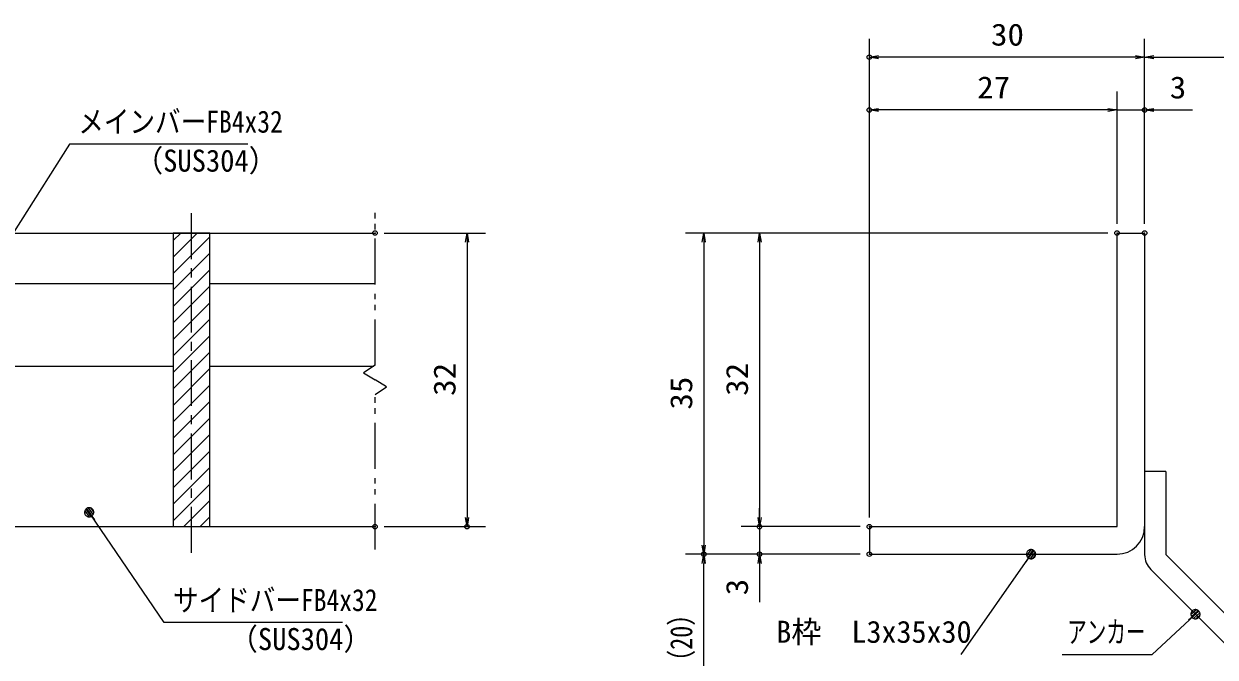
# Model space of a CAD drawing. Units: millimetres, scale not verified, with parts at other scales. Extents: x -1050 to 1050, y -742 to 742.
# Drawn here: x -337 to 312, y -465 to -120 of the extents above; entities that cross this region are included whole.
import ezdxf
from ezdxf.enums import TextEntityAlignment as Align

# ---------------------------------------------------------------- set-up
doc = ezdxf.new("R2010")
doc.units = ezdxf.units.MM
doc.header["$LTSCALE"] = 5
doc.header["$PDMODE"] = 32
doc.header["$PDSIZE"] = 2.5
doc.linetypes.add('CHAIN1', pattern=[8, 5, -1, 1, -1])
doc.linetypes.add('DOUBLE_CHAIN1', pattern=[8.8, 5, -1, 0.6, -0.6, 0.6, -1])
for name, color, linetype, lineweight in [('0-1_寸法注釈', 2, 'Continuous', 9), ('0-2_想像線', 134, 'DOUBLE_CHAIN1', 9), ('0-3_ハッチング', 4, 'Continuous', 9), ('0-4_0', 2, 'Continuous', 9), ('0-5_DEFPOINTS', 134, 'Continuous', 9), ('0-6_枠', 7, 'Continuous', 9), ('0-7_蓋', 5, 'Continuous', 9), ('0-8_アンカー', 7, 'Continuous', 9), ('0-9_中心線', 6, 'CHAIN1', 9)]:
    doc.layers.add(name, color=color, linetype=linetype, lineweight=lineweight)
doc.styles.add('ＭＳ ゴシック', font='')
doc.styles.get('ＭＳ ゴシック').set_extended_font_data('MS Gothic')

# ---------------------------------------------------------------- blocks, each defined once
blk = doc.blocks.new('_OPEN')
at = {"layer": '0-4_0'}
blk.add_line((0, 0), (-5, 0), dxfattribs=at)
blk.add_lwpolyline([(-5, 0.833), (0, 0), (-5, -0.833)], dxfattribs=at)
blk = doc.blocks.new('A$C6EB770D1')
at = {"layer": '0-8_アンカー'}
for p, q in [((130.257, 96.52), (45.237, 11.5)), ((138.388, 88.388), (130.257, 96.52)), ((138.388, 88.388), (53.368, 3.368)), ((0, 11.5), (45.237, 11.5)), ((0, 11.5), (0, 0)), ((0, 0), (45.237, 0))]:
    blk.add_line(p, q, dxfattribs=at)
blk.add_arc((45.237, 11.5), 11.5, 270, 315, dxfattribs=at)
blk = doc.blocks.new('_Dot')
at = {"layer": '0-4_0'}
for p, q in [((-2.5, 0), (-5, 0)), ((2.445, 0.5), (-2.445, 0.5)), ((1.997, 1.5), (-1.997, 1.5)), ((2.289, -0.995), (-2.289, -0.995)), ((1.499, -1.995), (-1.499, -1.995))]:
    blk.add_line(p, q, dxfattribs=at)
for points in [[(2.5, 0), (2.48, 0.313), (2.421, 0.622), (2.324, 0.92), (2.191, 1.204), (2.023, 1.469), (1.822, 1.711), (1.594, 1.926), (1.34, 2.111), (1.064, 2.262), (0.773, 2.378), (0.468, 2.456), (0.157, 2.495), (-0.157, 2.495), (-0.468, 2.456), (-0.773, 2.378), (-1.064, 2.262), (-1.34, 2.111), (-1.594, 1.926), (-1.822, 1.711), (-2.023, 1.469), (-2.191, 1.204), (-2.324, 0.92), (-2.421, 0.622), (-2.48, 0.313), (-2.5, 0), (0, 0)], [(-2.5, 0), (-2.48, -0.313), (-2.421, -0.622), (-2.324, -0.92), (-2.191, -1.204), (-2.023, -1.469), (-1.822, -1.711), (-1.594, -1.926), (-1.34, -2.111), (-1.064, -2.262), (-0.773, -2.378), (-0.468, -2.456), (-0.157, -2.495), (0.157, -2.495), (0.468, -2.456), (0.773, -2.378), (1.064, -2.262), (1.34, -2.111), (1.594, -1.926), (1.822, -1.711), (2.023, -1.469), (2.191, -1.204), (2.324, -0.92), (2.421, -0.622), (2.48, -0.313), (2.5, 0), (0, 0)]]:
    blk.add_lwpolyline(points, close=True, dxfattribs=at)

msp = doc.modelspace()

# ---------------------------------------------------------------- linework, layer by layer
at = {"layer": '0-1_寸法注釈'}
for p, q in [((123.93, -388.808), (123.93, -127.974)), ((273.93, -228.808), (273.93, -127.974)), ((273.93, -228.808), (273.93, -127.974)), ((268.93, -137.974), (128.93, -137.974)), ((278.93, -137.974), (365.45, -137.974)), ((123.93, -388.808), (123.93, -156.755)), ((258.93, -228.808), (258.93, -156.755)), ((258.93, -228.808), (258.93, -156.755)), ((273.93, -228.808), (273.93, -156.755)), ((253.93, -166.755), (128.93, -166.755)), ((253.93, -166.755), (248.93, -166.755)), ((258.93, -166.755), (273.93, -166.755)), ((278.93, -166.755), (300.043, -166.755)), ((-140.45, -233.808), (-85.285, -233.808)), ((-95.285, -238.808), (-95.285, -388.808)), ((253.93, -233.808), (23.705, -233.808)), ((33.705, -238.808), (33.705, -403.808)), ((253.93, -233.808), (54.081, -233.808)), ((64.081, -238.808), (64.081, -388.808)), ((64.081, -388.808), (64.081, -383.808)), ((-140.45, -393.808), (-85.285, -393.808)), ((118.93, -393.808), (54.081, -393.808)), ((118.93, -393.808), (54.081, -393.808)), ((64.081, -393.808), (64.081, -408.808)), ((118.93, -408.808), (23.705, -408.808)), ((118.93, -408.808), (23.705, -408.808)), ((118.93, -408.808), (54.081, -408.808)), ((33.705, -497.197), (33.705, -413.808)), ((64.081, -413.808), (64.081, -434.922)), ((174.029, -463.398), (211.499, -409.629))]:
    msp.add_line(p, q, dxfattribs=at)
for points in [[(-214.764, -185.417), (-311.954, -185.417), (-365.465, -269.666)], [(-163.143, -446.117), (-260.333, -446.117), (-300.643, -386.797)], [(229.04, -463.428), (278.094, -463.428), (300.899, -442.189)]]:
    msp.add_lwpolyline(points, dxfattribs=at)
at = {"layer": '0-2_想像線'}
for p, q in [((-145.45, -305.859), (-145.45, -221.308)), ((-145.45, -305.859), (-151.743, -310.072)), ((-151.743, -310.072), (-145.45, -313.808)), ((-145.45, -406.308), (-145.45, -321.757))]:
    msp.add_line(p, q, dxfattribs=at)
msp.add_lwpolyline([(-145.45, -321.757), (-139.157, -317.545), (-145.45, -313.808)], dxfattribs=at)
at = {"layer": '0-3_ハッチング'}
for p, q in [((-255.45, -237.907), (-251.352, -233.808)), ((-255.45, -246.887), (-242.372, -233.808)), ((-255.45, -255.867), (-235.45, -235.867)), ((-255.45, -264.847), (-235.45, -244.847)), ((-255.45, -273.828), (-235.45, -253.828)), ((-255.45, -282.808), (-235.45, -262.808)), ((-255.45, -291.788), (-235.45, -271.788)), ((-255.45, -300.768), (-235.45, -280.768)), ((-255.45, -309.749), (-235.45, -289.749)), ((-255.45, -318.729), (-235.45, -298.729)), ((-255.45, -327.709), (-235.45, -307.709)), ((-255.45, -336.689), (-235.45, -316.689)), ((-255.45, -345.67), (-235.45, -325.67)), ((-255.45, -354.65), (-235.45, -334.65)), ((-255.45, -363.63), (-235.45, -343.63)), ((-255.45, -372.61), (-235.45, -352.61)), ((-255.45, -381.591), (-235.45, -361.591)), ((-255.45, -390.571), (-235.45, -370.571)), ((-249.707, -393.808), (-235.45, -379.551)), ((-240.727, -393.808), (-235.45, -388.531))]:
    msp.add_line(p, q, dxfattribs=at)
msp.add_lwpolyline([(-235.45, -233.808), (-255.45, -233.808), (-255.45, -393.808), (-235.45, -393.808)], close=True, dxfattribs=at)
at = {"layer": '0-5_DEFPOINTS'}
for p in [(123.93, -137.974), (123.93, -166.755), (273.93, -166.755), (-145.45, -233.808), (258.93, -233.808), (273.93, -233.808), (273.93, -233.808), (-145.45, -393.808), (-95.285, -393.808), (64.081, -393.808), (123.93, -393.808), (33.705, -408.808), (64.081, -408.808), (123.93, -408.808)]:
    msp.add_point(p, dxfattribs=at)
at = {"layer": '0-6_枠'}
for p, q in [((258.93, -233.808), (273.93, -233.808)), ((258.93, -393.808), (258.93, -233.808)), ((273.93, -233.808), (273.93, -393.808)), ((123.93, -393.808), (258.93, -393.808)), ((123.93, -393.808), (123.93, -408.808)), ((123.93, -408.808), (258.93, -408.808))]:
    msp.add_line(p, q, dxfattribs=at)
msp.add_arc((258.93, -393.808), 15, 270, 0, dxfattribs=at)
at = {"layer": '0-7_蓋'}
for p, q in [((-845.45, -233.808), (-145.45, -233.808)), ((-255.45, -233.808), (-235.45, -233.808)), ((-255.45, -233.808), (-255.45, -393.808)), ((-235.45, -393.808), (-235.45, -233.808)), ((-360.45, -261.308), (-255.45, -261.308)), ((-235.45, -261.308), (-145.45, -261.308)), ((-360.45, -306.308), (-255.45, -306.308)), ((-235.45, -306.308), (-146.121, -306.308)), ((-845.45, -393.808), (-145.45, -393.808)), ((-255.45, -393.808), (-235.45, -393.808))]:
    msp.add_line(p, q, dxfattribs=at)
at = {"layer": '0-9_中心線'}
msp.add_line((-245.45, -408.035), (-245.45, -221.106), dxfattribs=at)

# ---------------------------------------------------------------- block references
at = {"layer": '0-1_寸法注釈'}
for name, p, rotation in [('_OPEN', (123.93, -137.974), 180), ('_OPEN', (273.93, -137.974), 180), ('_OPEN', (123.93, -166.755), 180), ('_OPEN', (273.93, -166.755), 180), ('_OPEN', (-95.285, -233.808), 90), ('_OPEN', (33.705, -233.808), 90), ('_OPEN', (64.081, -233.808), 90), ('_Dot', (-301.215, -385.977), 124.85308), ('_OPEN', (-95.285, -393.808), 270), ('_OPEN', (64.081, -393.808), 270), ('_OPEN', (64.081, -393.808), 270), ('_OPEN', (33.705, -408.808), 270), ('_OPEN', (33.705, -408.808), 90), ('_OPEN', (64.081, -408.808), 90), ('_Dot', (212.071, -408.808), 55.12857), ('_Dot', (301.645, -441.523), 41.73927)]:
    msp.add_blockref(name, p, dxfattribs=dict(at, rotation=rotation))
for p in [(273.93, -137.974), (258.93, -166.755), (258.93, -166.755)]:
    msp.add_blockref('_OPEN', p, dxfattribs=at)
at = {"layer": '0-8_アンカー', "rotation": 270}
msp.add_blockref('A$C6EB770D1', (273.93, -363.808), dxfattribs=at)

# ---------------------------------------------------------------- texts
at = {"layer": '0-1_寸法注釈', "color": 7, "style": 'ＭＳ ゴシック'}
for s, height, width, p in [('30', 12.02, 1.1, (190.197, -135.287)), ('27', 12.02, 1.1, (182.697, -164.068)), ('3', 12.02, 1.1, (287.62, -164.068)), ('メインバーFB4x32', 12.03, 0.85, (-307.177, -182.73)), ('（SUS304）', 12.02, 0.95, (-276.468, -203.973)), ('サイドバーFB4x32', 12.03, 0.85, (-255.556, -443.43)), ('（SUS304）', 12.02, 0.95, (-224.847, -464.674)), ('アンカー', 12.02, 0.65, (231.746, -460.741))]:
    msp.add_text(s, height=height, dxfattribs=dict(at, width=width)).set_placement(p, align=Align.BOTTOM_LEFT)
for s, width, p in [('32', 1.1, (-97.972, -322.542)), ('32', 1.1, (61.394, -322.542)), ('35', 1.1, (31.017, -330.042)), ('3', 1.1, (61.394, -431.232)), ('（20）', 0.8, (31.017, -474.017))]:
    msp.add_text(s, height=12.02, rotation=90, dxfattribs=dict(at, width=width)).set_placement(p, align=Align.BOTTOM_LEFT)
msp.add_text('B枠\u3000L3x35x30', height=12.02, dxfattribs=at).set_placement((73.225, -460.711), align=Align.BOTTOM_LEFT)

doc.saveas('drawing.dxf')
